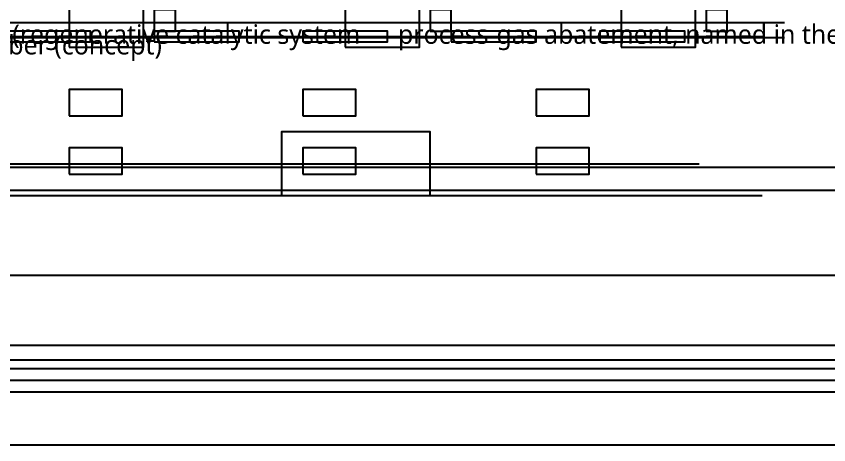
# Model space of a CAD drawing. Header units: metres. Extents: x -1640 to 1560, y -268 to 2338.
# Drawn here: x -73 to 3.6, y 1925 to 1965.4 of the extents above; entities that cross this region are included whole.
import ezdxf

# ---------------------------------------------------------------- set-up
doc = ezdxf.new("R2010")
doc.units = ezdxf.units.M
for name, color, linetype in [('1F_CDS', 5, 'Continuous'), ('4F_DCC', 3, 'Continuous'), ('4F_MAU', 2, 'Continuous'), ('5F_CDS', 5, 'Continuous'), ('8F_DCC', 3, 'Continuous'), ('8F_MAU', 2, 'Continuous'), ('OUTLINE', 7, 'Continuous'), ('RF_RSC', 4, 'Continuous'), ('RF_STACK', 2, 'Continuous'), ('UTIL_CHEM_CONCEPT', 6, 'Continuous'), ('UTIL_CHW.R_CONCEPT', 2, 'Continuous'), ('UTIL_CHW.S_CONCEPT', 1, 'Continuous'), ('UTIL_EXH.ACID_CONCEPT', 4, 'Continuous'), ('UTIL_EXH.ALK_CONCEPT', 5, 'Continuous'), ('UTIL_GAS.BULK_CONCEPT', 2, 'Continuous'), ('UTIL_HR_CONCEPT', 5, 'Continuous'), ('UTIL_TEXT', 7, 'Continuous'), ('UTIL_WTR.RAW_CONCEPT', 4, 'Continuous'), ('UTIL_WTR.REUSE_CONCEPT', 5, 'Continuous'), ('UTIL_WW.AA_CONCEPT', 3, 'Continuous'), ('UTIL_WW.F_CONCEPT', 2, 'Continuous'), ('UTIL_WW.ORG_CONCEPT', 4, 'Continuous')]:
    doc.layers.add(name, color=color, linetype=linetype)
doc.styles.add('KO', font='malgun.ttf')

msp = doc.modelspace()

# ---------------------------------------------------------------- linework, layer by layer
at = {"layer": '1F_CDS'}
for points in [[(-68, 1956), (-63, 1956), (-63, 1958.5), (-68, 1958.5)], [(-46, 1956), (-41, 1956), (-41, 1958.5), (-46, 1958.5)], [(-24, 1956), (-19, 1956), (-19, 1958.5), (-24, 1958.5)], [(-68, 1950.5), (-63, 1950.5), (-63, 1953), (-68, 1953)], [(-46, 1950.5), (-41, 1950.5), (-41, 1953), (-46, 1953)], [(-24, 1950.5), (-19, 1950.5), (-19, 1953), (-24, 1953)]]:
    msp.add_lwpolyline(points, close=True, dxfattribs=at)
at = {"layer": '4F_DCC'}
for points in [[(-74, 1963), (-66, 1963), (-66, 1964), (-74, 1964)], [(-60, 1963), (-52, 1963), (-52, 1964), (-60, 1964)], [(-46, 1963), (-38, 1963), (-38, 1964), (-46, 1964)], [(-32, 1963), (-24, 1963), (-24, 1964), (-32, 1964)], [(-18, 1963), (-10, 1963), (-10, 1964), (-18, 1964)]]:
    msp.add_lwpolyline(points, close=True, dxfattribs=at)
at = {"layer": '4F_MAU'}
msp.add_lwpolyline([(-48, 1948.5), (-34, 1948.5), (-34, 1954.5), (-48, 1954.5)], close=True, dxfattribs=at)
at = {"layer": '5F_CDS'}
for points in [[(-68, 1956), (-63, 1956), (-63, 1958.5), (-68, 1958.5)], [(-46, 1956), (-41, 1956), (-41, 1958.5), (-46, 1958.5)], [(-24, 1956), (-19, 1956), (-19, 1958.5), (-24, 1958.5)], [(-68, 1950.5), (-63, 1950.5), (-63, 1953), (-68, 1953)], [(-46, 1950.5), (-41, 1950.5), (-41, 1953), (-46, 1953)], [(-24, 1950.5), (-19, 1950.5), (-19, 1953), (-24, 1953)]]:
    msp.add_lwpolyline(points, close=True, dxfattribs=at)
at = {"layer": '8F_DCC'}
for points in [[(-74, 1963), (-66, 1963), (-66, 1964), (-74, 1964)], [(-60, 1963), (-52, 1963), (-52, 1964), (-60, 1964)], [(-46, 1963), (-38, 1963), (-38, 1964), (-46, 1964)], [(-32, 1963), (-24, 1963), (-24, 1964), (-32, 1964)], [(-18, 1963), (-10, 1963), (-10, 1964), (-18, 1964)]]:
    msp.add_lwpolyline(points, close=True, dxfattribs=at)
at = {"layer": '8F_MAU'}
msp.add_lwpolyline([(-48, 1948.5), (-34, 1948.5), (-34, 1954.5), (-48, 1954.5)], close=True, dxfattribs=at)
at = {"layer": 'OUTLINE'}
msp.add_lwpolyline([(-498, 1941), (51, 1941), (51, 2142), (-498, 2142)], close=True, dxfattribs=at)
at = {"layer": 'RF_RSC'}
for points in [[(-68, 1962.5), (-61, 1962.5), (-61, 1967.5), (-68, 1967.5)], [(-42, 1962.5), (-35, 1962.5), (-35, 1967.5), (-42, 1967.5)], [(-16, 1962.5), (-9, 1962.5), (-9, 1967.5), (-16, 1967.5)]]:
    msp.add_lwpolyline(points, close=True, dxfattribs=at)
at = {"layer": 'RF_STACK'}
for points in [[(-60, 1964), (-58, 1964), (-58, 1966), (-60, 1966)], [(-34, 1964), (-32, 1964), (-32, 1966), (-34, 1966)], [(-8, 1964), (-6, 1964), (-6, 1966), (-8, 1966)]]:
    msp.add_lwpolyline(points, close=True, dxfattribs=at)
at = {"layer": 'UTIL_CHEM_CONCEPT'}
msp.add_line((-464.3, 1948.5), (-2.7, 1948.5), dxfattribs=at)
msp.add_line((-464.3, 1948.5), (-2.7, 1948.5), dxfattribs=at)
at = {"layer": 'UTIL_CHW.R_CONCEPT'}
msp.add_line((-467.2, 1964.8), (-1.2, 1964.8), dxfattribs=at)
msp.add_line((-467.2, 1964.8), (-1.2, 1964.8), dxfattribs=at)
at = {"layer": 'UTIL_CHW.S_CONCEPT'}
msp.add_line((-468.5, 1963.5), (-2.5, 1963.5), dxfattribs=at)
msp.add_line((-468.5, 1963.5), (-2.5, 1963.5), dxfattribs=at)
at = {"layer": 'UTIL_EXH.ACID_CONCEPT'}
for p, q in [((-470.4, 1964.8), (-0.6, 1964.8)), ((-470.4, 1964.8), (-0.6, 1964.8)), ((-458.55, 1949), (6.55, 1949))]:
    msp.add_line(p, q, dxfattribs=at)
at = {"layer": 'UTIL_EXH.ALK_CONCEPT'}
for p, q in [((-470.4, 1963.4), (-0.6, 1963.4)), ((-470.4, 1963.4), (-0.6, 1963.4)), ((-458.55, 1951.16), (6.55, 1951.16))]:
    msp.add_line(p, q, dxfattribs=at)
at = {"layer": 'UTIL_GAS.BULK_CONCEPT'}
msp.add_line((-316.5, 1925), (430.5, 1925), dxfattribs=at)
at = {"layer": 'UTIL_HR_CONCEPT'}
msp.add_line((-230.85, 1951.5), (-8.65, 1951.5), dxfattribs=at)
msp.add_line((-230.85, 1951.5), (-8.65, 1951.5), dxfattribs=at)
at = {"layer": 'UTIL_WTR.RAW_CONCEPT'}
msp.add_line((-209.4, 1933), (62.4, 1933), dxfattribs=at)
at = {"layer": 'UTIL_WTR.REUSE_CONCEPT'}
msp.add_line((-208, 1934.4), (63.8, 1934.4), dxfattribs=at)
at = {"layer": 'UTIL_WW.AA_CONCEPT'}
msp.add_line((-230.7, 1931.1), (479.4, 1931.1), dxfattribs=at)
at = {"layer": 'UTIL_WW.F_CONCEPT'}
msp.add_line((-231.8, 1930), (478.3, 1930), dxfattribs=at)
at = {"layer": 'UTIL_WW.ORG_CONCEPT'}
msp.add_line((-229.6, 1932.2), (480.5, 1932.2), dxfattribs=at)

# ---------------------------------------------------------------- texts
at = {"layer": 'UTIL_TEXT', "style": 'KO'}
for s, p in [('P1 rooftop RCS (regenerative catalytic system — process-gas abatement, named in the sustainability report; location is concept)', (-90.5, 1962.8)), ('P1 rooftop alkali-only wet scrubber (concept)', (-108.5, 1961.8))]:
    msp.add_text(s, height=1.8, dxfattribs=at).set_placement(p)

doc.saveas('drawing.dxf')
